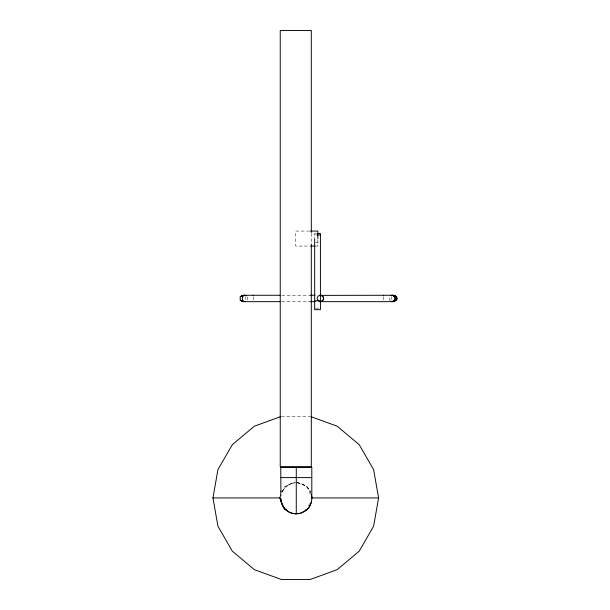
<?xml version="1.0" encoding="UTF-8"?>
<svg xmlns="http://www.w3.org/2000/svg" width="610" height="610" viewBox="0 0 610 610"><rect width="100%" height="100%" fill="white"/><g stroke="black" fill="none" stroke-linecap="round" stroke-linejoin="round"><path stroke-width="0.46" stroke-dasharray="3.05 2.29" d="M391.048 299.685L391.422 296.513M282.094 492.262L284.443 486.597L295.065 482.197M308.576 505.72L309.453 503.601M282.827 490.539C285.388 486.391 289.819 483.311 294.744 482.983M309.56 231.076L295.774 231.076L295.774 246.082L309.56 246.082M316.315 233.432L314.676 233.432L314.676 237.801M314.676 234.949L316.315 234.949M315.492 242.269L319.594 242.269M315.995 246.082L317.833 246.082L317.833 239.227M281.721 295.263L310.033 295.263M281.721 301.66L310.033 301.66M315.492 308.157L319.594 308.157M281.393 416.363L310.154 416.363M296.277 482.777C300.509 482.967 304.71 484.576 307.585 487.756A14.495 14.495 0 0 1 310.475 491.988M297.192 482.487L307.104 486.597L310.337 494.39M245.426 296.513L245.921 299.685M383.667 296.864L383.667 300.73M311.306 233.416L311.306 242.948M253.242 296.864L253.242 300.73M282.087 491.988A15.532 15.532 0 0 1 295.469 482.8M297.085 482.8A15.532 15.532 0 0 1 311.047 493.513M390.293 300.73A3.203 2.623 89.9 0 1 389.874 296.864M247.141 296.864A3.203 2.57 90 0 1 246.73 300.73"/><path stroke-width="0.91" d="M280.905 491.774L280.745 467.245L311.809 467.245L311.801 496.822M280.752 494.931L280.913 491.202M279.898 295.263L242.94 295.263L240.218 296.712L240.226 300.227L241.415 300.959M311.031 416.683L337.185 426.199L359.221 444.69L373.602 469.601L378.604 497.928L373.602 526.262L359.221 551.173L337.185 569.664L310.154 579.5L281.393 579.5L254.362 569.664L232.326 551.173L217.945 526.262L212.943 497.928L217.945 469.601L232.326 444.69L254.362 426.199L280.516 416.683M282.094 503.601L279.746 497.928L280.92 495.099M311.771 498.012L311.733 497.775A14.495 14.495 0 0 0 311.474 495.145M311.275 502.327L310.505 504.203A11.659 11.659 0 0 1 305.648 510.524L300.295 513.307L295.11 513.681A13.275 13.275 0 0 1 286.227 510.006C282.712 507.23 280.928 502.716 280.745 498.309A15.532 15.532 0 0 0 297.901 513.75A15.532 15.532 0 0 0 311.466 495.076M393.999 300.73L396.233 298.328L393.999 296.201M391.467 301.553A3.203 2.623 89.9 0 0 392.146 301.66L397.057 298.465L396.698 296.75L395.585 295.98M321.081 301.592L319.754 301.592L321.706 301.233L319.114 301.386L317.375 299.457A6.313 4.461 0 0 1 317.375 297.474C318.153 294.599 322.675 294.599 323.46 297.474A6.313 4.461 0 0 1 323.46 299.457L321.714 301.386L319.587 301.553M296.117 513.818L295.11 513.681M305.694 509.853L307.104 509.266M240.218 296.712L243.924 295.263M241.285 296.3L244.244 295.377M319.777 295.591L321.706 295.697M319.587 295.377C324.07 294.058 325.092 301.775 320.418 301.66M310.482 231.076L317.833 231.076L317.833 238.579M317.139 233.432L320.418 233.432L320.418 309.674L314.676 309.674L314.676 238.708M317.139 234.949L320.418 234.949M310.482 246.082L315.08 246.082M310.36 295.263L315.118 295.263M314.676 300.837L320.418 300.837M279.898 301.66L242.94 301.66L240.226 300.227L243.924 301.66M310.36 301.66L315.118 301.66M319.884 301.66L393.946 301.66L396.645 300.272L397.057 298.465L392.825 301.553L396.233 298.328L392.825 295.377M280.745 477.599L311.809 477.599M212.943 497.928L279.746 497.928M311.801 497.928L378.604 497.928M321.081 295.377L319.747 295.377L393.946 295.263L396.698 296.75L393.046 295.263M287.272 510.44L284.443 509.266L282.384 504.31M311.733 497.775L311.809 498.309M383.667 295.263L383.667 295.697M311.306 232.463L311.306 30.5L280.242 30.5L280.242 466.825L311.306 466.825L311.306 243.901M296.277 467.245L296.277 513.841M253.242 295.263L253.242 295.697M390.835 295.69A3.203 2.623 89.9 0 1 392.146 295.263A3.203 2.623 -90 0 1 394.769 298.465A3.203 2.623 -90 0 1 392.146 301.66M245.578 301.553A3.203 2.577 90 0 1 242.361 298.046A3.203 2.577 90 0 1 246.204 295.697"/></g></svg>
